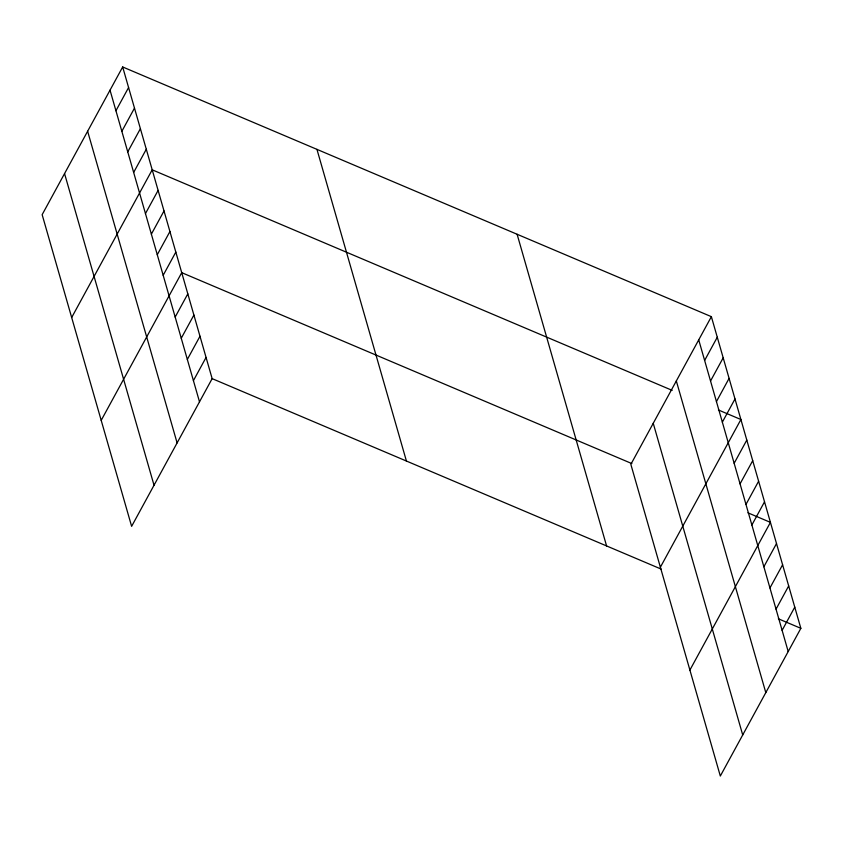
<?xml version="1.0" encoding="UTF-8"?>
<svg xmlns="http://www.w3.org/2000/svg" width="843" height="843" viewBox="0 0 843 843"><rect width="100%" height="100%" fill="white"/><g stroke="black" fill="none" stroke-linecap="round" stroke-linejoin="round"><path stroke-width="1.26" d="M122.678 66.966L42.15 214.67L131.624 526.338L212.151 378.633L122.678 66.966L711.376 316.662L800.85 628.33L720.322 776.034L630.849 464.367L711.376 316.662M115.934 110.739L128.589 87.535M121.845 131.308L134.49 108.104M127.746 151.877L140.402 128.673M133.647 172.446L146.303 149.243M71.676 317.516L152.204 169.812L672.198 390.372M145.46 213.585L158.115 190.381M151.371 234.154L164.016 210.95M157.272 254.723L169.928 231.519M163.173 275.292L175.829 252.089M101.202 420.362L181.73 272.658L631.839 463.576M175.165 317.063L187.82 293.859M181.256 338.254L193.901 315.05M187.336 359.445L199.991 336.241M193.416 380.636L206.071 357.432M704.632 360.435L717.277 337.232M710.533 381.015L723.189 357.801M716.445 401.584L729.09 378.381M722.346 422.153L735.001 398.95M660.375 567.223L740.902 419.519L718.394 409.972M734.158 463.292L746.803 440.088M740.059 483.861L752.715 460.657M745.971 504.43L758.616 481.227M751.872 524.999L764.527 501.796M689.901 670.069L770.428 522.365L747.92 512.818M763.863 566.759L776.508 543.556M769.944 587.961L782.599 564.757M776.034 609.152L788.679 585.948M782.114 630.343L794.77 607.139M212.151 378.633L661.07 569.046M778.342 618.783L800.85 628.33M698.721 339.866L788.194 651.534M676.328 380.952L765.802 692.619M653.241 423.291L742.715 734.959M517.107 234.259L606.581 545.927M316.947 149.359L406.421 461.026M110.033 90.169L199.506 401.837M87.63 131.255L177.104 442.923M64.553 173.584L154.027 485.252"/></g></svg>
